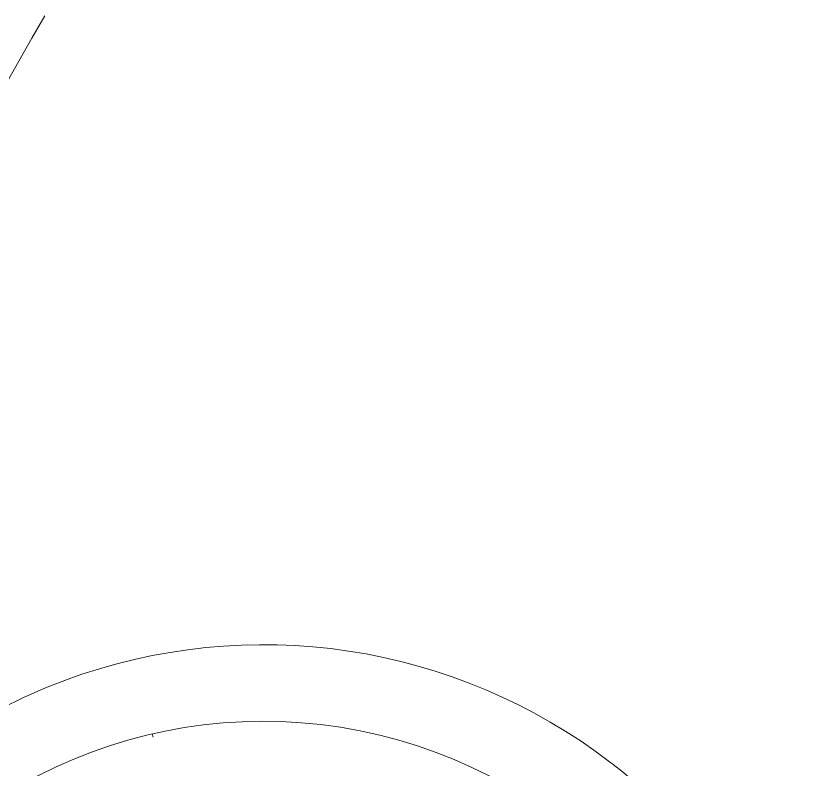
# Model space of a CAD drawing. Extents: x -3873 to 164127, y 7129 to 96529.
# Drawn here: x 75350.4 to 75652.7, y 68029.6 to 68318.9 of the extents above; entities that cross this region are included whole.
import ezdxf

# ---------------------------------------------------------------- set-up
doc = ezdxf.new("R2010")
doc.units = 0
doc.header["$PDMODE"] = 35
doc.header["$PDSIZE"] = 25
doc.layers.get('0').update_dxf_attribs({"linetype": 'CONTINUOUS'})
doc.layers.add('LAYOUT Kromeka', color=1, linetype='CONTINUOUS', lineweight=5)

# ---------------------------------------------------------------- blocks, each defined once
blk = doc.blocks.new('general_wheeld_90_388b')
at = {"ltscale": 10}
for p, q in [((105.1, 645.84), (110.1, 654.5)), ((60.45, 568.51), (105.1, 645.84)), ((60.1, 567.19), (60.1, 374.12)), ((-25, 194), (-25, 500)), ((-25, 500), (25, 500)), ((25, 500), (25, 192.76)), ((116.66, 398.89), (117.65, 399.26)), ((115.72, 398.53), (116.66, 398.89)), ((72.1, 375.94), (64.22, 370.66)), ((72.94, 376.5), (72.1, 375.94)), ((60.1, 374.12), (60.1, 372.86)), ((327.39, 367.69), (328.14, 367.11)), ((328.94, 366.49), (328.14, 367.11)), ((366.49, 328.94), (367.11, 328.14)), ((367.11, 328.14), (367.69, 327.39)), ((-43.2, 2.06), (188.34, 233.6)), ((188.34, 233.6), (233.6, 188.34)), ((233.6, 188.34), (2.06, -43.2)), ((378.71, 151.23), (377.45, 151.64)), ((398.53, 115.72), (398.89, 116.66)), ((399.27, 117.67), (398.89, 116.66)), ((654.5, 110.1), (645.84, 105.1)), ((568.51, 60.45), (645.84, 105.1)), ((376.5, 72.94), (375.94, 72.1)), ((370.66, 64.23), (375.94, 72.1)), ((372.86, 60.1), (374.12, 60.1)), ((374.12, 60.1), (567.19, 60.1)), ((290.98, 32.62), (291.76, 31.55)), ((500, 25), (195.24, 25)), ((500, -25), (500, 25)), ((14.14, 14.14), (-14.14, -14.14)), ((-9.82, 9.82), (9.82, -9.82)), ((2.06, -43.2), (-43.2, 2.06)), ((194, -25), (500, -25))]:
    blk.add_line(p, q, dxfattribs=at)
blk.add_lwpolyline([(0, 500), (0, 194, 0.414214), (194, 0), (500, 0)], format="xyb", dxfattribs=at)
for centre, radius, start, end in [((62.75, 567.19), 2.65, 149.9994, 179.9994), ((194, 194), 219, 52.4767, 110.3988), ((194, 194), 219, 110.944, 123.5596), ((194, 194), 189.6, 296.9566, 153.0435), ((62.75, 372.86), 2.65, 179.9993, 303.8218), ((194, 194), 219, 38.0351, 51.9649), ((194, 194), 219, 339.6012, 37.5233), ((194, 194), 219, 180, 216.598), ((194, 194), 169, 180.4189, 214.0855), ((194, 194), 219, 326.4404, 339.056), ((372.86, 62.75), 2.65, 146.1781, 270.0002), ((567.19, 62.75), 2.65, 269.9998, 300.0008), ((194, 194), 169, 235.9145, 270.4211), ((194, 194), 219, 233.4021, 269.9842)]:
    blk.add_arc(centre, radius, start, end, dxfattribs=at)
at = {"color": 5, "ltscale": 10}
for p in [(0, 500), (0, 0), (500, 0)]:
    blk.add_point(p, dxfattribs=at)

msp = doc.modelspace()

# ---------------------------------------------------------------- block references
at = {"layer": 'LAYOUT Kromeka', "ltscale": 20, "xscale": -1, "rotation": 270}
msp.add_blockref('general_wheeld_90_388b', (75251.5, 67664.39), dxfattribs=at)

doc.saveas('drawing.dxf')
